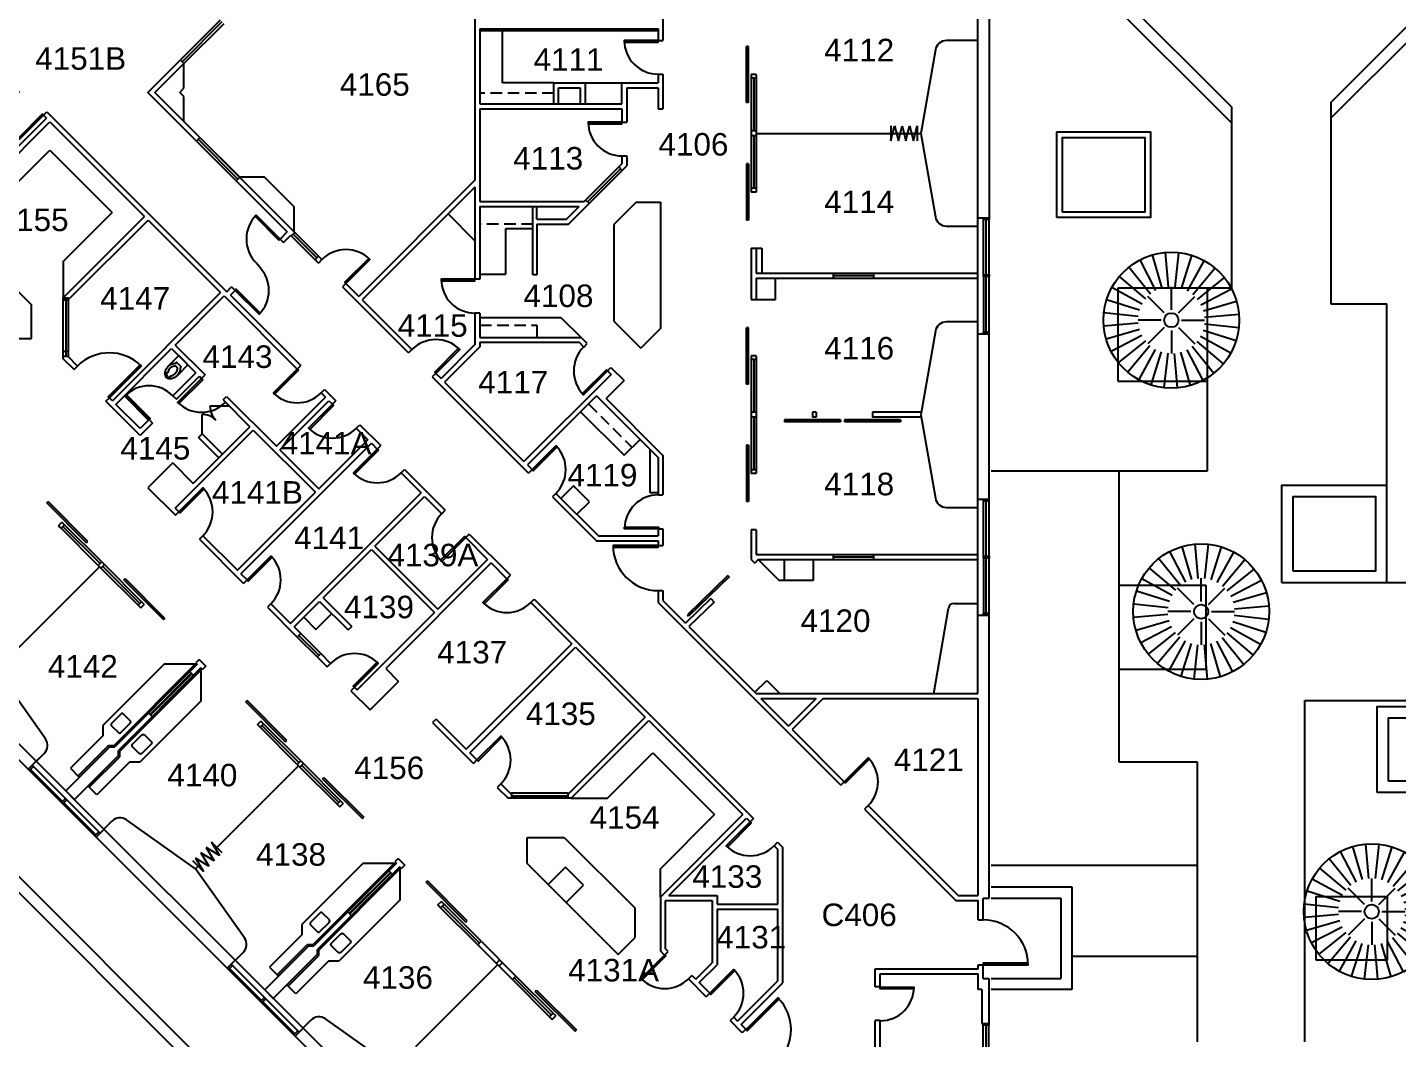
# Model space of a CAD drawing. Header units: inches. Extents: x -1050 to 5570, y -48 to 4302.
# Drawn here: x 896 to 2356, y 663 to 1742 of the extents above; entities that cross this region are included whole.
import ezdxf

# ---------------------------------------------------------------- set-up
doc = ezdxf.new("R2010")
doc.units = ezdxf.units.IN
doc.header["$LTSCALE"] = 98
doc.header["$MEASUREMENT"] = 0
doc.linetypes.add('HIDDEN2', pattern=[0.1875, 0.125, -0.0625])
doc.layers.get('0').update_dxf_attribs({"linetype": 'CONTINUOUS'})
for name, color, linetype in [('A-ANNO-ROOM', 4, 'CONTINUOUS'), ('A-DOOR', 2, 'CONTINUOUS'), ('A-FLOR-CASE', 3, 'CONTINUOUS'), ('A-FLOR-CASE-UPPR', 3, 'HIDDEN2'), ('A-FLOR-PFIX', 2, 'CONTINUOUS'), ('A-GLAZ', 2, 'CONTINUOUS'), ('A-GLAZ-SILL', 1, 'CONTINUOUS'), ('A-WALL-FULL', 6, 'CONTINUOUS'), ('L-PLNT', 8, 'CONTINUOUS'), ('X-CLNG-TRAK', 3, 'CONTINUOUS')]:
    doc.layers.add(name, color=color, linetype=linetype)
doc.styles.add('Arial', font='arial.ttf')

# ---------------------------------------------------------------- blocks, each defined once
blk = doc.blocks.new('WC')
for p, q in [((21.068753, -2.504894), (21.068753, -2.504894)), ((23.831759, -3.603083), (23.831759, -3.603083))]:
    blk.add_line(p, q)
for points in [[(16.399601, -6.93083, -0.022673), (14.875, -7), (0, -7), (0, -3.020761), (0, 0), (0, 3.020761), (0, 7), (14.875, 7)], [(16.211212, -6.937926, -0.074934), (12.562014, -6.387938, -0.085426), (9.670474, -4.920528, -0.066386), (8.264603, -3.550098), (6.711212, -3.550098), (6.711212, 3.449902), (8.264603, 3.449902, -0.066386), (9.670474, 4.820333, -0.085426), (12.562014, 6.287743, -0.111314), (17.991061, 6.709134)], [(23.722377, 3.991504, -0.562484), (23.529526, 3.158962), (21.300368, 2.424162, -0.238976), (20.853364, 2.492058, 0.08035), (18.976205, 3.421006, 0.074934), (16.211212, 3.837731, 0.074934), (13.446218, 3.421006, 0.085426), (11.462194, 2.414145, 0.066386), (10.624271, 1.597345, 0.330534), (10.624271, -1.69754, 0.066386), (11.462194, -2.51434, 0.085426), (13.446218, -3.521201, 0.074934), (16.211212, -3.937926, 0.074934), (18.976205, -3.521201, 0.08035), (20.853364, -2.592253, -0.238976), (21.300368, -2.524357), (23.503493, -3.250575, -0.549653), (23.710095, -4.069149)], [(25.75, 0, 0.143932), (25.015482, 2.498761, 0.107177), (22.564786, 4.949747, 0.077997), (19.212481, 6.431696, 0.065232), (14.875, 7)], [(24.25, 0, 0.143932), (23.754089, 1.687041, 0.059203), (22.750942, 2.902316)], [(22.67201, -2.976493, 0.063273), (23.754089, -1.687041, 0.143932), (24.25, 0)], [(23.748064, -4.023967, 0.06085), (25.015482, -2.498761, 0.143932), (25.75, 0)]]:
    blk.add_lwpolyline(points, format="xyb")
for centre, radius, start, end in [((16.211212, 5.443363), 12.38129, 270, 287.141641), ((17.043143, 2.746106), 9.558648, 287.141641, 306.672481), ((18.316811, 1.035634), 7.426057, 306.672481, 316.574161)]:
    blk.add_arc(centre, radius, start, end)
blk = doc.blocks.new('TREE')
at = {"layer": 'L-PLNT'}
for p, q in [((-16.4, 31.5), (-33.4, 64.2)), ((-9.9, 34.1), (-20.2, 69.5)), ((-3.1, 35.4), (-6.3, 72.1)), ((3.9, 35.3), (7.9, 71.9)), ((10.7, 33.9), (21.8, 69)), ((17.1, 31.1), (34.8, 63.4)), ((-27.2, 22.8), (-55.4, 46.5)), ((-22.2, 27.7), (-45.3, 56.4)), ((22.8, 27.2), (46.5, 55.4)), ((27.7, 22.2), (56.4, 45.3)), ((-31.1, 17.1), (-63.4, 34.8)), ((0, 10.9), (0, 35.5)), ((31.5, 16.4), (64.2, 33.4)), ((-33.9, 10.7), (-69, 21.8)), ((-7.7, 7.7), (-25.1, 25.1)), ((7.7, 7.7), (25.1, 25.1)), ((34.1, 9.9), (69.5, 20.2)), ((-35.3, 3.9), (-71.9, 7.9)), ((-10.9, 0), (-35.5, 0)), ((10.9, 0), (35.5, 0)), ((35.4, 3.1), (72.1, 6.3)), ((-35.4, -3.1), (-72.1, -6.3)), ((-34.1, -9.9), (-69.5, -20.2)), ((-7.7, -7.7), (-25.1, -25.1)), ((0, -10.9), (0, -35.5)), ((7.7, -7.7), (25.1, -25.1)), ((33.9, -10.7), (69, -21.8)), ((35.3, -3.9), (71.9, -7.9)), ((-31.5, -16.4), (-64.2, -33.4)), ((-27.7, -22.2), (-56.4, -45.3)), ((-22.8, -27.2), (-46.5, -55.4)), ((22.2, -27.7), (45.3, -56.4)), ((27.2, -22.8), (55.4, -46.5)), ((31.1, -17.1), (63.4, -34.8)), ((-17.1, -31.1), (-34.8, -63.4)), ((-10.7, -33.9), (-21.8, -69)), ((-3.9, -35.3), (-7.9, -71.9)), ((3.1, -35.4), (6.3, -72.1)), ((9.9, -34.1), (20.2, -69.5)), ((16.4, -31.5), (33.4, -64.2))]:
    blk.add_line(p, q, dxfattribs=at)
for radius in [72.4, 7.6]:
    blk.add_circle((0, 0), radius, dxfattribs=at)
blk = doc.blocks.new('*U88')
for p, q in [((0, 0), (0, 0)), ((36, 0), (36, 0))]:
    blk.add_line(p, q)
blk.add_lwpolyline([(0, 0), (0, -36), (1.75, -36), (1.75, 0)], close=True)
blk.add_arc((0, 0), 36, 270, 0)
blk = doc.blocks.new('*U90')
for p, q in [((0, 0), (0, 0)), ((36, 0), (36, 0))]:
    blk.add_line(p, q)
blk.add_lwpolyline([(0, 0), (0, 36), (1.75, 36), (1.75, 0)], close=True)
blk.add_arc((0, 0), 36, 0, 90)
blk = doc.blocks.new('*U92')
for p, q in [((0, 0), (0, 0)), ((48, 0), (48, 0))]:
    blk.add_line(p, q)
blk.add_lwpolyline([(0, 0), (0, 48), (1.75, 48), (1.75, 0)], close=True)
blk.add_arc((0, 0), 48, 0, 90)
blk = doc.blocks.new('*U93')
for p, q in [((0, 0), (0, 0)), ((36, 0), (36, 0))]:
    blk.add_line(p, q)
blk.add_lwpolyline([(0, 0), (0, 36), (1.75, 36), (1.75, 0)], close=True)
blk.add_arc((0, 0), 36, 0, 90)
blk = doc.blocks.new('*U94')
for p, q in [((0, 0), (0, 0)), ((36, 0), (36, 0))]:
    blk.add_line(p, q)
blk.add_lwpolyline([(0, 0), (0, -36), (1.75, -36), (1.75, 0)], close=True)
blk.add_arc((0, 0), 36, 270, 0)
blk = doc.blocks.new('*U95')
for p, q in [((0, 0), (0, 0)), ((36, 0), (36, 0))]:
    blk.add_line(p, q)
blk.add_lwpolyline([(0, 0), (0, 36), (1.75, 36), (1.75, 0)], close=True)
blk.add_arc((0, 0), 36, 0, 90)
blk = doc.blocks.new('*U96')
for p, q in [((0, 0), (0, 0)), ((-36, 0), (-36, 0))]:
    blk.add_line(p, q)
blk.add_lwpolyline([(0, 0), (0, 36), (-1.75, 36), (-1.75, 0)], close=True)
blk.add_arc((0, 0), 36, 90, 180)
blk = doc.blocks.new('*U97')
for p, q in [((0, 0), (0, 0)), ((36, 0), (36, 0))]:
    blk.add_line(p, q)
blk.add_lwpolyline([(0, 0), (0, -36), (1.75, -36), (1.75, 0)], close=True)
blk.add_arc((0, 0), 36, 270, 0)
blk = doc.blocks.new('*U98')
for p, q in [((0, 0), (0, 0)), ((-36, 0), (-36, 0))]:
    blk.add_line(p, q)
blk.add_lwpolyline([(0, 0), (0, -36), (-1.75, -36), (-1.75, 0)], close=True)
blk.add_arc((0, 0), 36, 180, 270)
blk = doc.blocks.new('*U99')
for p, q in [((0, 0), (0, 0)), ((36, 0), (36, 0))]:
    blk.add_line(p, q)
blk.add_lwpolyline([(0, 0), (0, 36), (1.75, 36), (1.75, 0)], close=True)
blk.add_arc((0, 0), 36, 0, 90)
blk = doc.blocks.new('*U100')
for p, q in [((0, 0), (0, 0)), ((-48, 0), (-48, 0))]:
    blk.add_line(p, q)
blk.add_lwpolyline([(0, 0), (0, 48), (-1.75, 48), (-1.75, 0)], close=True)
blk.add_arc((0, 0), 48, 90, 180)
blk = doc.blocks.new('*U103')
for p, q in [((0, 0), (0, 0)), ((-36, 0), (-36, 0))]:
    blk.add_line(p, q)
blk.add_lwpolyline([(0, 0), (0, 36), (-1.75, 36), (-1.75, 0)], close=True)
blk.add_arc((0, 0), 36, 90, 180)
blk = doc.blocks.new('*U89')
for p, q in [((0, 0), (0, 0)), ((36, 0), (36, 0))]:
    blk.add_line(p, q)
blk.add_lwpolyline([(0, 0), (0, 36), (1.75, 36), (1.75, 0)], close=True)
blk.add_arc((0, 0), 36, 0, 90)
blk = doc.blocks.new('*U104')
for p, q in [((0, 0), (0, 0)), ((-36, 0), (-36, 0))]:
    blk.add_line(p, q)
blk.add_lwpolyline([(0, 0), (0, -36), (-1.75, -36), (-1.75, 0)], close=True)
blk.add_arc((0, 0), 36, 180, 270)
blk = doc.blocks.new('*U105')
for p, q in [((0, 0), (0, 0)), ((36, 0), (36, 0))]:
    blk.add_line(p, q)
blk.add_lwpolyline([(0, 0), (0, 36), (1.75, 36), (1.75, 0)], close=True)
blk.add_arc((0, 0), 36, 0, 90)
blk = doc.blocks.new('*U111')
for p, q in [((0, 0), (0, 0)), ((-36, 0), (-36, 0))]:
    blk.add_line(p, q)
blk.add_lwpolyline([(0, 0), (0, -36), (-1.75, -36), (-1.75, 0)], close=True)
blk.add_arc((0, 0), 36, 180, 270)
blk = doc.blocks.new('*U118')
for p, q in [((0, 0), (0, 0)), ((-48, 0), (-48, 0))]:
    blk.add_line(p, q)
blk.add_lwpolyline([(0, 0), (0, 48), (-1.75, 48), (-1.75, 0)], close=True)
blk.add_arc((0, 0), 48, 90, 180)

msp = doc.modelspace()

# ---------------------------------------------------------------- linework, layer by layer
at = {"layer": 'A-DOOR'}
for p, q in [((1662.5, 1661.3), (1662.5, 1721.3)), ((1664.5, 1721.3), (1662.5, 1721.3)), ((1664.5, 1661.3), (1664.5, 1721.3)), ((1664.5, 1661.3), (1662.5, 1661.3)), ((1664.5, 1596), (1662.5, 1596)), ((1662.5, 1596), (1662.5, 1536)), ((1664.5, 1596), (1664.5, 1536)), ((1664.5, 1536), (1662.5, 1536)), ((1142.7, 1486.6), (1139.7, 1490.5)), ((1664.5, 1421.3), (1662.5, 1421.3)), ((1662.5, 1361.3), (1662.5, 1421.3)), ((1664.5, 1361.3), (1664.5, 1421.3)), ((1664.5, 1361.3), (1662.5, 1361.3)), ((1111.1, 1337.6), (1090.4, 1337.6)), ((1081.9, 1308.3), (1081.9, 1329)), ((1702.7, 1323), (1702.7, 1321)), ((1762.7, 1323), (1702.7, 1323)), ((1762.7, 1321), (1702.7, 1321)), ((1762.7, 1323), (1762.7, 1321)), ((1826.7, 1323), (1766.7, 1323)), ((1766.7, 1323), (1766.7, 1321)), ((1826.7, 1321), (1766.7, 1321)), ((1826.7, 1323), (1826.7, 1321)), ((1662.5, 1296), (1662.5, 1236)), ((1664.5, 1296), (1662.5, 1296)), ((1664.5, 1296), (1664.5, 1236)), ((916.3, 1234.6), (917.8, 1236)), ((958.8, 1192.1), (916.3, 1234.6)), ((960.2, 1193.5), (917.8, 1236)), ((1664.5, 1236), (1662.5, 1236)), ((958.8, 1192.1), (960.2, 1193.5)), ((1642.4, 1157.1), (1599.3, 1115.4)), ((1643.8, 1155.6), (1600.7, 1113.9)), ((1642.4, 1157.1), (1643.8, 1155.6)), ((998.4, 1152.5), (999.8, 1153.9)), ((998.4, 1152.5), (1040.8, 1110.1)), ((999.8, 1153.9), (1042.2, 1111.5)), ((1040.8, 1110.1), (1042.2, 1111.5)), ((1599.3, 1115.4), (1600.7, 1113.9)), ((1128.5, 1022.4), (1129.9, 1023.8)), ((1172.3, 981.4), (1129.9, 1023.8)), ((1170.9, 980), (1128.5, 1022.4)), ((1170.9, 980), (1172.3, 981.4)), ((1210.5, 940.4), (1211.9, 941.8)), ((1210.5, 940.4), (1252.9, 898)), ((1211.9, 941.8), (1254.3, 899.4)), ((1252.9, 898), (1254.3, 899.4)), ((1320.8, 830.1), (1322.2, 831.5)), ((1363.2, 787.7), (1320.8, 830.1)), ((1364.7, 789.1), (1322.2, 831.5)), ((1363.2, 787.7), (1364.7, 789.1)), ((1437.1, 713.8), (1438.5, 715.2)), ((1437.1, 713.8), (1479.6, 671.3)), ((1438.5, 715.2), (1481, 672.8)), ((1479.6, 671.3), (1481, 672.8))]:
    msp.add_line(p, q, dxfattribs=at)
for centre, start, end in [((1111.1, 1337.6), 180, 225), ((1081.9, 1308.3), 45, 90)]:
    msp.add_arc(centre, 20.7, start, end, dxfattribs=at)
at = {"layer": 'A-FLOR-CASE'}
for p, q in [((1402.2, 1682.6), (1402.2, 1738.1)), ((1456.9, 1682.6), (1402.2, 1682.6)), ((871.6, 1562.7), (919.7, 1610.7)), ((919.7, 1610.7), (986.2, 1544.2)), ((1544.7, 1555.3), (1520.9, 1531.5)), ((1544.7, 1555.3), (1570.7, 1555.3)), ((1570.7, 1555.3), (1570.7, 1420.5)), ((934, 1491.9), (986.2, 1544.2)), ((824.7, 1521.3), (900.2, 1445.9)), ((1405.8, 1478.3), (1405.8, 1527.2)), ((1405.8, 1527.2), (1434.7, 1527.2)), ((1520.9, 1531.5), (1520.9, 1428.2)), ((934, 1491.9), (934, 1453.2)), ((1378.2, 1478.3), (1405.8, 1478.3)), ((900.2, 1409.8), (900.2, 1445.9)), ((1378.2, 1432.4), (1464.6, 1432.4)), ((1464.6, 1432.4), (1486, 1411)), ((1520.9, 1428.2), (1549.6, 1399.4)), ((1570.7, 1420.5), (1549.6, 1399.4)), ((868.9, 1409.8), (900.2, 1409.8)), ((999.2, 1348.7), (1025, 1322.9)), ((1485.5, 1331.7), (1531.9, 1285.3)), ((1531.9, 1285.3), (1548.9, 1302.3)), ((1190.3, 1112.6), (1203.4, 1099.5)), ((1203.4, 1099.5), (1220.4, 1116.5)), ((1041.4, 1062.5), (976.2, 997.3)), ((1074.6, 1062.5), (988.2, 976)), ((1080.7, 1056.4), (994.2, 970)), ((1076.8, 1062.5), (1041.4, 1062.5)), ((1080.7, 1058.6), (1080.7, 1023.2)), ((1080.7, 1023.2), (1015.5, 958)), ((976.2, 997.3), (976.2, 986.3)), ((976.2, 986.3), (941.6, 951.6)), ((949.7, 943.5), (982.2, 976)), ((982.2, 976), (988.2, 976)), ((994.2, 964), (994.2, 970)), ((1514.1, 919.7), (1562.4, 968)), ((1562.4, 968), (1628.2, 902.2)), ((941.6, 951.6), (951.1, 942.1)), ((961.7, 931.5), (994.2, 964)), ((1004.5, 958), (969.8, 923.4)), ((1015.5, 958), (1004.5, 958)), ((969.8, 923.4), (960.3, 932.9)), ((1475.4, 919.7), (1514.1, 919.7)), ((1570.6, 844.6), (1628.2, 902.2)), ((1428.6, 850.1), (1428.6, 877.9)), ((1428.6, 877.9), (1468.1, 877.9)), ((1468.1, 877.9), (1543.6, 802.4)), ((1253.5, 850.3), (1188.4, 785.1)), ((1286.8, 850.3), (1200.3, 763.9)), ((1288.9, 850.3), (1253.5, 850.3)), ((1428.6, 850.1), (1525.5, 753.2)), ((1292.8, 844.3), (1206.3, 757.9)), ((1292.8, 846.4), (1292.8, 811.1)), ((1570.6, 814.4), (1570.6, 844.6)), ((1292.8, 811.1), (1227.6, 745.9)), ((1543.6, 771.2), (1543.6, 802.4)), ((1188.4, 785.1), (1188.4, 774.1)), ((1188.4, 774.1), (1153.7, 739.5)), ((1161.9, 731.4), (1194.4, 763.9)), ((1194.4, 763.9), (1200.3, 763.9)), ((1525.5, 753.2), (1543.6, 771.2)), ((1173.8, 719.4), (1206.3, 751.9)), ((1216.6, 745.9), (1182, 711.3)), ((1206.3, 751.9), (1206.3, 757.9)), ((1227.6, 745.9), (1216.6, 745.9)), ((1153.7, 739.5), (1163.3, 730)), ((1182, 711.3), (1172.4, 720.8))]:
    msp.add_line(p, q, dxfattribs=at)
at = {"layer": 'A-FLOR-CASE-UPPR'}
for p, q in [((1456.9, 1671.4), (1378.2, 1671.4)), ((1434.7, 1531.8), (1378.2, 1531.8)), ((1378.2, 1424), (1438.7, 1424)), ((1438.7, 1424), (1438.7, 1411)), ((1494, 1340.1), (1540.4, 1293.8))]:
    msp.add_line(p, q, dxfattribs=at)
at = {"layer": 'A-FLOR-PFIX'}
for points in [[(995.5, 989.7), (1005.4, 999.6, 0.414214), (1005.4, 1002.4), (998.3, 1009.5, 0.414214), (995.5, 1009.5), (985.6, 999.6, 0.414214), (985.6, 996.7), (992.7, 989.7, 0.414214)], [(1007.9, 977.3), (1017.8, 987.2, -0.414214), (1020.6, 987.2), (1027.7, 980.1, -0.414214), (1027.7, 977.3), (1017.8, 967.4, -0.414214), (1014.9, 967.4), (1007.9, 974.5, -0.414214)], [(1207.6, 777.5), (1217.5, 787.4, 0.414214), (1217.5, 790.3), (1210.4, 797.3, 0.414214), (1207.6, 797.3), (1197.7, 787.4, 0.414214), (1197.7, 784.6), (1204.8, 777.5, 0.414214)], [(1220, 765.2), (1229.9, 775.1, -0.414214), (1232.7, 775.1), (1239.8, 768, -0.414214), (1239.8, 765.2), (1229.9, 755.3, -0.414214), (1227.1, 755.3), (1220, 762.3, -0.414214)]]:
    msp.add_lwpolyline(points, format="xyb", close=True, dxfattribs=at)
at = {"layer": 'A-GLAZ'}
for p, q in [((1101.3, 1749.2), (1058.9, 1706.8)), ((1103.2, 1747.4), (1060.8, 1704.9)), ((1105, 1745.5), (1062.6, 1703.1)), ((1667.5, 1687.3), (1667.5, 1631.3)), ((1670.1, 1687.3), (1670.1, 1631.3)), ((1672.7, 1687.3), (1672.7, 1631.3)), ((1077.8, 1622.3), (1120.2, 1579.9)), ((1079.7, 1624.1), (1122.1, 1581.7)), ((1667.5, 1626), (1667.5, 1570)), ((1670.1, 1626), (1670.1, 1570)), ((1672.7, 1626), (1672.7, 1570)), ((1076, 1620.4), (1118.4, 1578)), ((1526.2, 1592.8), (1490.9, 1557.4)), ((1528.1, 1590.9), (1492.7, 1555.6)), ((1494.6, 1553.7), (1529.9, 1589.1)), ((1915, 1477.8), (1915, 1536.6)), ((1918, 1477.8), (1918, 1536.6)), ((1921, 1477.8), (1921, 1536.6)), ((1177.1, 1519.3), (1202.5, 1493.9)), ((1178.9, 1521.2), (1204.4, 1495.7)), ((1180.8, 1523), (1206.2, 1497.6)), ((1754.9, 1479.4), (1754.9, 1474.1)), ((1797.9, 1476.8), (1754.9, 1476.8)), ((1797.9, 1479.4), (1797.9, 1474.1)), ((1915, 1475.8), (1915, 1416.9)), ((1918, 1416.9), (1918, 1475.8)), ((1921, 1416.9), (1921, 1475.8)), ((934, 1390.8), (934, 1453.3)), ((934, 1453.3), (939.5, 1453.3)), ((939.2, 1450.8), (934, 1450.8)), ((936.6, 1450.8), (936.6, 1390.8)), ((939.2, 1453.3), (939.2, 1390.8)), ((934, 1396.3), (939.2, 1396.3)), ((939.2, 1390.8), (934, 1390.8)), ((1667.5, 1387.3), (1667.5, 1331.3)), ((1670.1, 1387.3), (1670.1, 1331.3)), ((1672.7, 1387.3), (1672.7, 1331.3)), ((1667.5, 1326), (1667.5, 1270)), ((1670.1, 1326), (1670.1, 1270)), ((1672.7, 1326), (1672.7, 1270)), ((1915, 1177.8), (1915, 1236.6)), ((1918, 1177.8), (1918, 1236.6)), ((1921, 1177.8), (1921, 1236.6)), ((971.3, 1167.9), (931.7, 1207.5)), ((973.2, 1169.8), (933.6, 1209.4)), ((975, 1171.6), (935.4, 1211.2)), ((977.9, 1168.8), (1017.5, 1129.2)), ((1754.9, 1179.4), (1754.9, 1174.1)), ((1797.9, 1176.8), (1754.9, 1176.8)), ((1797.9, 1179.4), (1797.9, 1174.1)), ((1915, 1175.8), (1915, 1116.9)), ((1918, 1116.9), (1918, 1175.8)), ((1921, 1116.9), (1921, 1175.8)), ((974.2, 1165.1), (1013.7, 1125.5)), ((976, 1166.9), (1015.6, 1127.3)), ((1187.1, 1095.3), (1183.2, 1091.4)), ((1183.4, 1091.6), (1204.6, 1070.4)), ((1185.2, 1093.3), (1206.4, 1072.1)), ((1187.1, 1095.3), (1208.4, 1074.1)), ((1208.4, 1074.1), (1204.5, 1070.2)), ((1070.5, 1052.9), (1026.7, 1009)), ((1071.1, 1052.3), (1027.2, 1008.5)), ((1072.8, 1050.7), (1068.9, 1054.6)), ((1025, 1010.7), (1028.9, 1006.8)), ((1183.5, 955.8), (1143.9, 995.4)), ((1185.3, 957.6), (1145.7, 997.2)), ((1187.2, 959.5), (1147.6, 999.1)), ((933.1, 916.3), (899.2, 950.2)), ((936.3, 919.5), (902.3, 953.4)), ((1186.3, 952.9), (1225.9, 913.3)), ((1188.1, 954.8), (1227.7, 915.2)), ((1190, 956.7), (1229.6, 917.1)), ((932.1, 915.2), (898.1, 949.2)), ((967.6, 879.7), (898.1, 949.2)), ((1411.9, 925), (1411.9, 919.7)), ((1471.9, 925), (1411.9, 925)), ((1411.9, 922.3), (1471.9, 922.3)), ((1471.9, 925), (1471.9, 919.7)), ((934.5, 914.9), (968.6, 880.8)), ((937.7, 918.1), (971.8, 884)), ((1471.9, 919.7), (1411.9, 919.7)), ((1282.7, 840.7), (1238.8, 796.9)), ((1283.2, 840.2), (1239.4, 796.4)), ((1284.9, 838.5), (1281, 842.4)), ((1377.6, 765.3), (1338, 804.9)), ((1379.5, 767.2), (1339.9, 806.8)), ((1237.2, 798.6), (1241, 794.7)), ((1375.8, 763.4), (1336.2, 803)), ((1144.3, 703), (1110.2, 737)), ((1179.7, 667.6), (1110.2, 737)), ((1145.2, 704.2), (1111.3, 738.1)), ((1148.4, 707.3), (1114.5, 741.3)), ((1412.9, 726.3), (1452.5, 686.7)), ((1414.8, 728.2), (1454.4, 688.6)), ((1416.6, 730), (1456.2, 690.4)), ((1146.6, 702.8), (1180.7, 668.7)), ((1149.8, 705.9), (1183.9, 671.8)), ((1914.7, 631.7), (1914.7, 677.7)), ((1917.7, 631.7), (1917.7, 677.7)), ((1920.7, 631.7), (1920.7, 677.7))]:
    msp.add_line(p, q, dxfattribs=at)
at = {"layer": 'A-GLAZ-SILL'}
for p, q in [((977.4, 886.8), (905.2, 959.1)), ((1189.6, 674.7), (1117.3, 746.9))]:
    msp.add_line(p, q, dxfattribs=at)
at = {"layer": 'A-WALL-FULL'}
for p, q in [((1573.3, 1784.6), (1573.3, 1727.7)), ((1909, 1031.3), (1909, 1780.9)), ((1372.9, 1757.8), (1372.9, 1578.6)), ((1378.2, 1740.1), (1568.1, 1740.1)), ((1378.2, 1740.1), (1378.2, 1660.2)), ((1568.1, 1740.1), (1568.1, 1727.7)), ((1378.2, 1738.1), (1568.1, 1738.1)), ((1568.1, 1727.7), (1573.3, 1727.7)), ((1024.3, 1672.1), (1058.9, 1706.8)), ((1031.7, 1672.1), (1062.6, 1703.1)), ((1058.9, 1706.8), (1062.6, 1703.1)), ((1062.6, 1676.6), (1062.6, 1703.1)), ((1456.9, 1660.2), (1456.9, 1682.6)), ((1456.9, 1682.6), (1568.1, 1682.6)), ((1490.4, 1682.6), (1490.4, 1660.2)), ((1529.6, 1660.2), (1529.6, 1682.6)), ((1568.1, 1691.7), (1568.1, 1682.6)), ((1568.1, 1691.7), (1573.3, 1691.7)), ((1573.3, 1691.7), (1573.3, 1654.9)), ((1667.5, 1691.3), (1667.5, 1687.3)), ((1672.7, 1691.3), (1667.5, 1691.3)), ((1672.7, 1687.3), (1667.5, 1687.3)), ((1672.7, 1691.3), (1672.7, 1687.3)), ((1076, 1620.4), (1024.3, 1672.1)), ((1079.7, 1624.1), (1031.7, 1672.1)), ((1058.2, 1672.1), (1062.6, 1676.6)), ((1062.6, 1667.7), (1058.2, 1672.1)), ((1062.6, 1641.2), (1062.6, 1667.7)), ((1462.1, 1660.2), (1462.1, 1677.1)), ((1462.1, 1677.1), (1485.2, 1677.1)), ((1485.2, 1677.1), (1485.2, 1660.2)), ((1534.9, 1677.1), (1534.9, 1640.5)), ((1534.9, 1677.1), (1568.1, 1677.1)), ((1568.1, 1677.1), (1568.1, 1654.9)), ((912.8, 1647.8), (916.6, 1651.5)), ((916.6, 1651.5), (1108.4, 1459.7)), ((1378.2, 1660.2), (1529.6, 1660.2)), ((1378.2, 1654.9), (1529.6, 1654.9)), ((1378.2, 1654.9), (1378.2, 1555.9)), ((1529.6, 1654.9), (1529.6, 1640.5)), ((1568.1, 1654.9), (1573.3, 1654.9)), ((841.4, 1562.7), (919.7, 1641)), ((861.5, 1590.2), (916, 1644.7)), ((912.8, 1647.8), (916, 1644.7)), ((919.7, 1641), (1020.7, 1539.9)), ((1529.6, 1640.5), (1534.9, 1640.5)), ((1076, 1620.4), (1079.7, 1624.1)), ((1667.5, 1631.3), (1667.5, 1626)), ((1672.7, 1631.3), (1667.5, 1631.3)), ((1672.7, 1626), (1667.5, 1626)), ((1672.7, 1631.3), (1672.7, 1626)), ((1087.2, 1609.2), (1172.8, 1523.6)), ((1090.9, 1612.9), (1180.8, 1523)), ((1526.2, 1592.8), (1529.6, 1596.2)), ((1529.9, 1589.1), (1526.2, 1592.8)), ((1529.6, 1604.5), (1529.6, 1596.2)), ((1529.6, 1604.5), (1534.9, 1604.5)), ((1529.9, 1589.1), (1534.9, 1594)), ((1534.9, 1604.5), (1534.9, 1594)), ((1118.4, 1578), (1122.1, 1581.7)), ((1148.6, 1581.7), (1122.1, 1581.7)), ((1180.1, 1550.3), (1148.6, 1581.7)), ((1372.9, 1578.6), (1249.1, 1454.7)), ((1372.9, 1571.1), (1252.8, 1451)), ((1372.9, 1571.1), (1372.9, 1473)), ((1667.5, 1570), (1667.5, 1566)), ((1672.7, 1570), (1667.5, 1570)), ((1672.7, 1566), (1667.5, 1566)), ((1672.7, 1570), (1672.7, 1566)), ((1180.1, 1523.8), (1180.1, 1550.3)), ((1378.2, 1555.9), (1489.4, 1555.9)), ((1378.2, 1550.7), (1484.1, 1550.7)), ((1378.2, 1550.7), (1378.2, 1473)), ((1434.7, 1477.8), (1434.7, 1550.7)), ((1438.7, 1537.1), (1438.7, 1550.7)), ((1470.5, 1537.1), (1484.1, 1550.7)), ((1472.7, 1531.8), (1494.6, 1553.7)), ((1489.4, 1555.9), (1490.9, 1557.4)), ((1494.6, 1553.7), (1490.9, 1557.4)), ((934, 1453.2), (1020.7, 1539.9)), ((939.2, 1451), (1024.4, 1536.2)), ((1024.4, 1536.2), (1101.6, 1459)), ((1372.9, 1514.1), (1344.4, 1542.6)), ((1438.7, 1537.1), (1470.5, 1537.1)), ((1909, 1538.6), (1921, 1538.6)), ((174.4, 1531.4), (1554.5, 151.2)), ((191.3, 1531.4), (1554.5, 168.2)), ((1165.2, 1515.9), (1172.8, 1523.6)), ((1168.9, 1512.2), (1176.5, 1519.9)), ((1177.1, 1519.3), (1180.8, 1523)), ((1438.7, 1531.8), (1472.7, 1531.8)), ((1438.7, 1531.8), (1438.7, 1477.8)), ((1165.2, 1515.9), (1168.9, 1512.2)), ((1667.5, 1506), (1667.5, 1451.3)), ((1667.5, 1506), (1678.7, 1506)), ((1672.7, 1506), (1672.7, 1479.4)), ((1678.7, 1506), (1678.7, 1479.4)), ((1202.5, 1493.9), (1206.2, 1497.6)), ((1202.5, 1493.9), (1206.1, 1490.3)), ((1209.8, 1494), (1206.1, 1490.3)), ((1206.2, 1497.6), (1209.8, 1494)), ((1438.7, 1477.8), (1434.7, 1477.8)), ((1672.7, 1479.4), (1909, 1479.4)), ((1108.4, 1459.7), (1113.5, 1464.8)), ((1112.1, 1456), (1117.2, 1461.1)), ((1117.2, 1461.1), (1113.5, 1464.8)), ((1235.2, 1468.6), (1231.5, 1464.9)), ((1231.5, 1464.9), (1301.9, 1394.5)), ((1235.2, 1468.6), (1249.1, 1454.7)), ((1378.2, 1473), (1372.9, 1473)), ((1672.7, 1474.1), (1909, 1474.1)), ((1672.7, 1474.1), (1672.7, 1451.3)), ((1693.2, 1451.3), (1693.2, 1474.1)), ((986.4, 1343.3), (1101.6, 1459)), ((1053.2, 1402.9), (1105.5, 1455.2)), ((1105.4, 1455.3), (1183.4, 1377.3)), ((1112.1, 1456), (1187.1, 1381)), ((1252.8, 1451), (1305.7, 1398.2)), ((1667.5, 1451.3), (1693.2, 1451.3)), ((1378.2, 1437), (1372.9, 1437)), ((1372.9, 1437), (1372.9, 1403.3)), ((1378.2, 1437), (1378.2, 1411)), ((1921, 1229.7), (1921, 1416.9)), ((1053.2, 1402.9), (1085.1, 1371)), ((1372.9, 1403.3), (1336.7, 1367.1)), ((1378.2, 1411), (1486, 1411)), ((1378.2, 1405.8), (1483.8, 1405.8)), ((1378.2, 1405.8), (1378.2, 1401.1)), ((1483.8, 1405.8), (1488.8, 1400.8)), ((1492.5, 1404.5), (1486, 1411)), ((1488.8, 1400.8), (1492.5, 1404.5)), ((1909, 1414.9), (1921, 1414.9)), ((934, 1388.3), (934, 1390.8)), ((945.5, 1376.8), (934, 1388.3)), ((949.2, 1380.5), (939.2, 1390.5)), ((990.1, 1339.6), (1049.5, 1399.2)), ((1049.5, 1399.2), (1075.4, 1373.3)), ((1305.7, 1398.2), (1301.9, 1394.5)), ((1378.2, 1401.1), (1340.4, 1363.4)), ((1672.7, 1391.3), (1667.5, 1391.3)), ((1667.5, 1391.3), (1667.5, 1387.3)), ((1672.7, 1391.3), (1672.7, 1387.3)), ((945.5, 1376.8), (949.2, 1380.5)), ((1050.9, 1348.8), (1075.4, 1373.3)), ((1183.4, 1377.3), (1187.1, 1381)), ((1514.2, 1375.3), (1517.9, 1379)), ((1514.2, 1375.3), (1518, 1371.5)), ((1517.9, 1379), (1531.9, 1365.1)), ((1672.7, 1387.3), (1667.5, 1387.3)), ((1054.6, 1345.1), (1079.1, 1369.6)), ((1079.1, 1369.6), (1081.4, 1367.2)), ((1081.4, 1367.2), (1085.1, 1371)), ((1331.1, 1372.7), (1327.4, 1369)), ((1327.4, 1369), (1430, 1266.4)), ((1331.1, 1372.7), (1336.7, 1367.1)), ((1340.4, 1363.4), (1425.1, 1278.7)), ((1518, 1371.5), (1425.1, 1278.7)), ((1512.7, 1345.9), (1531.9, 1365.1)), ((979.4, 1342.9), (983.1, 1346.6)), ((986.4, 1343.3), (983.1, 1346.6)), ((1050.9, 1348.8), (1054.6, 1345.1)), ((1104.3, 1344.3), (1108, 1348)), ((1104.3, 1344.3), (1132.8, 1315.8)), ((1108, 1348), (1161.2, 1294.9)), ((1161.2, 1294.9), (1213.5, 1347.2)), ((1208.8, 1351.8), (1212.5, 1355.5)), ((1208.8, 1351.8), (1213.5, 1347.2)), ((1212.5, 1355.5), (1224.7, 1343.4)), ((1502.5, 1348.6), (1428.9, 1275)), ((1502.5, 1348.6), (1568.1, 1283.1)), ((1512.7, 1345.9), (1573.3, 1285.2)), ((984.6, 1337.7), (979.4, 1342.9)), ((1015.9, 1306.4), (984.6, 1337.7)), ((1015.9, 1313.8), (990.1, 1339.6)), ((1164.9, 1291.2), (1217.2, 1343.5)), ((1217.2, 1343.5), (1221, 1339.7)), ((1221, 1339.7), (1224.7, 1343.4)), ((1672.7, 1331.3), (1667.5, 1331.3)), ((1667.5, 1331.3), (1667.5, 1326)), ((1672.7, 1331.3), (1672.7, 1326)), ((1732.7, 1331.3), (1732.7, 1326)), ((1736.7, 1331.3), (1732.7, 1331.3)), ((1736.7, 1331.3), (1736.7, 1326)), ((1848.8, 1331.3), (1796.7, 1331.3)), ((1796.7, 1331.3), (1796.7, 1326)), ((1025, 1322.9), (1015.9, 1313.8)), ((1029.2, 1319.7), (1015.9, 1306.4)), ((1025, 1322.9), (1025.4, 1323.4)), ((1025.4, 1323.4), (1029.2, 1319.7)), ((1072.5, 1255.4), (1132.8, 1315.8)), ((1246.4, 1314.2), (1250.1, 1317.9)), ((1250.1, 1317.9), (1272.4, 1295.7)), ((1672.7, 1326), (1667.5, 1326)), ((1736.7, 1326), (1732.7, 1326)), ((1848.8, 1326), (1796.7, 1326)), ((1053.4, 1229), (1136.5, 1312.1)), ((1078, 1304.4), (1081.9, 1308.3)), ((1078, 1304.4), (1099.7, 1282.7)), ((1081.9, 1308.3), (1103.6, 1286.6)), ((1136.5, 1312.1), (1202.8, 1245.9)), ((1206.5, 1249.6), (1258.8, 1301.9)), ((1246.4, 1314.2), (1258.8, 1301.9)), ((1123.4, 1159.1), (1262.5, 1298.2)), ((1164.9, 1291.2), (1206.5, 1249.6)), ((1262.5, 1298.2), (1268.7, 1292)), ((1268.7, 1292), (1272.4, 1295.7)), ((1559.8, 1245.3), (1559.8, 1291.3)), ((1050.7, 1277.2), (1024.3, 1250.7)), ((1050.7, 1277.2), (1072.5, 1255.4)), ((1428.9, 1275), (1433.7, 1270.1)), ((1568.1, 1283.1), (1568.1, 1243.3)), ((1573.3, 1285.2), (1573.3, 1243.3)), ((1294.1, 1266.5), (1297.8, 1270.2)), ((1294.1, 1266.5), (1315.5, 1245.2)), ((1297.8, 1270.2), (1341.2, 1226.8)), ((1433.7, 1270.1), (1430, 1266.4)), ((1672.7, 1270), (1667.5, 1270)), ((1667.5, 1270), (1667.5, 1266)), ((1672.7, 1266), (1667.5, 1266)), ((1672.7, 1270), (1672.7, 1266)), ((1024.3, 1250.7), (1053.6, 1221.4)), ((1119.7, 1162.8), (1202.8, 1245.9)), ((1176.4, 1106.1), (1315.5, 1245.2)), ((1459.2, 1244.6), (1455.5, 1240.9)), ((1459.2, 1244.6), (1504.5, 1199.4)), ((1477.9, 1252.8), (1464.5, 1239.3)), ((1494.9, 1235.8), (1477.9, 1252.8)), ((1568.1, 1245.3), (1559.8, 1245.3)), ((1568.1, 1243.3), (1573.3, 1243.3)), ((1053.4, 1229), (1057.3, 1225.1)), ((1266.2, 1188.5), (1319.2, 1241.5)), ((1319.2, 1241.5), (1337.5, 1223.1)), ((1455.5, 1240.9), (1502.3, 1194.1)), ((1481.5, 1222.4), (1494.9, 1235.8)), ((1909, 1238.6), (1921, 1238.6)), ((928.9, 1210.3), (932.6, 1214)), ((935.4, 1211.2), (932.6, 1214)), ((1053.6, 1221.4), (1057.3, 1225.1)), ((1337.5, 1223.1), (1341.2, 1226.8)), ((931.7, 1207.5), (928.9, 1210.3)), ((931.7, 1207.5), (935.4, 1211.2)), ((1079.1, 1195.9), (1082.8, 1199.6)), ((1082.8, 1199.6), (1119.7, 1162.8)), ((1366.7, 1201.4), (1363, 1197.7)), ((1366.7, 1201.4), (1410.6, 1157.5)), ((1504.5, 1199.4), (1568.1, 1199.4)), ((1568.1, 1206.8), (1568.1, 1199.4)), ((1568.1, 1206.8), (1573.3, 1206.8)), ((1573.3, 1206.8), (1573.3, 1189.1)), ((1672.7, 1206), (1667.5, 1206)), ((1667.5, 1206), (1667.5, 1174.3)), ((1672.7, 1206), (1672.7, 1179.4)), ((1079.1, 1195.9), (1126.2, 1148.8)), ((1211, 1133.3), (1262.5, 1184.8)), ((1262.5, 1184.8), (1329.6, 1117.6)), ((1266.2, 1188.5), (1333.4, 1121.3)), ((1363, 1197.7), (1386.4, 1174.3)), ((1502.3, 1194.1), (1568.1, 1194.1)), ((1568.1, 1194.1), (1568.1, 1189.1)), ((1568.1, 1189.1), (1573.3, 1189.1)), ((971.3, 1167.9), (975, 1171.6)), ((974.2, 1165.1), (977.9, 1168.8)), ((975, 1171.6), (977.9, 1168.8)), ((1390.1, 1170.6), (1277.7, 1058.2)), ((1333.4, 1121.3), (1386.4, 1174.3)), ((1390.1, 1170.6), (1406.9, 1153.7)), ((1667.5, 1174.3), (1671.1, 1170.5)), ((1674.8, 1174.1), (1671.1, 1170.5)), ((1672.7, 1179.4), (1909, 1179.4)), ((1674.8, 1174.1), (1909, 1174.1)), ((1674.8, 1174.1), (1696.8, 1152.2)), ((1702.8, 1152.2), (1702.8, 1174.1)), ((1733.8, 1152.2), (1733.8, 1174.1)), ((971.3, 1167.9), (974.2, 1165.1)), ((1123.4, 1159.1), (1129.9, 1152.5)), ((1406.9, 1153.7), (1410.6, 1157.5)), ((1129.9, 1152.5), (1126.2, 1148.8)), ((1568.1, 1141.1), (1573.3, 1141.1)), ((1568.1, 1141.1), (1568.1, 1128.3)), ((1573.3, 1141.1), (1573.3, 1130.5)), ((1696.8, 1152.2), (1733.8, 1152.2)), ((1013.7, 1125.5), (1017.5, 1129.2)), ((1013.7, 1125.5), (1016.6, 1122.7)), ((1016.6, 1122.7), (1020.3, 1126.4)), ((1017.5, 1129.2), (1020.3, 1126.4)), ((1155.4, 1127.1), (1151.6, 1123.4)), ((1155.4, 1127.1), (1176.4, 1106.1)), ((1180.1, 1102.4), (1207.3, 1129.6)), ((1207.3, 1129.6), (1237.8, 1099.1)), ((1211, 1133.3), (1241.5, 1102.8)), ((1432.4, 1128.3), (1436.1, 1132)), ((1432.4, 1128.3), (1476.2, 1084.5)), ((1436.1, 1132), (1669.9, 898.1)), ((1568.1, 1128.3), (1762.8, 933.6)), ((1573.3, 1130.5), (1597.3, 1106.5)), ((1624.3, 1132.6), (1597.3, 1106.5)), ((1628, 1128.8), (1601, 1102.8)), ((1624.3, 1132.6), (1628, 1128.8)), ((1883.7, 1127.5), (1909, 1127.5)), ((1921, 813.3), (1921, 1127.5)), ((1151.6, 1123.4), (1183.4, 1091.6)), ((1247.2, 1035.2), (1329.6, 1117.6)), ((1862, 1031.3), (1877.8, 1122.5)), ((1909, 1114.9), (1921, 1114.9)), ((905.2, 959.1), (765.3, 1098.9)), ((1180.1, 1102.4), (1187.1, 1095.3)), ((1237.8, 1099.1), (1241.5, 1102.8)), ((1597.3, 1099.1), (1597.2, 1099.1)), ((1601, 1102.8), (1672.6, 1031.3)), ((1363.6, 971.9), (1476.2, 1084.5)), ((1079, 1067.7), (1075.3, 1064)), ((1079, 1067.7), (1086.1, 1060.6)), ((1204.6, 1070.4), (1215.2, 1059.7)), ((1208.4, 1074.1), (1219, 1063.5)), ((1367.3, 968.2), (1479.9, 1080.8)), ((1479.9, 1080.8), (1554.5, 1006.2)), ((1076.8, 1062.5), (988.9, 974.6)), ((1080.7, 1058.6), (992.8, 970.7)), ((1075.3, 1064), (1076.9, 1062.3)), ((1080.7, 1058.6), (1082.3, 1056.9)), ((1086.1, 1060.6), (1082.3, 1056.9)), ((1219, 1063.5), (1215.1, 1059.6)), ((1277.7, 1058.2), (1291.5, 1044)), ((1244.4, 1038), (1240.7, 1034.3)), ((1244.4, 1038), (1247.2, 1035.2)), ((1244.4, 1038), (1247.2, 1035.2)), ((1261.2, 1013.8), (1291.5, 1044)), ((1671.2, 1032.7), (1683.9, 1045.4)), ((1683.9, 1045.4), (1698, 1031.3)), ((1240.7, 1034.3), (1261.2, 1013.8)), ((1672.6, 1031.3), (1909, 1031.3)), ((1677.8, 1026), (1707.2, 996.6)), ((1677.8, 1026), (1736.7, 1026)), ((1736.7, 1026), (1707.2, 996.6)), ((1744.1, 1026), (1711, 992.9)), ((1744.1, 1026), (1909, 1026)), ((1909, 1026), (1909, 815.9)), ((1141, 998.2), (1144.7, 1001.9)), ((1143.9, 995.4), (1141, 998.2)), ((1143.9, 995.4), (1147.6, 999.1)), ((1147.6, 999.1), (1144.7, 1001.9)), ((1331.4, 1004.1), (1327.7, 1000.4)), ((1327.7, 1000.4), (1371.3, 956.8)), ((1331.4, 1004.1), (1363.6, 971.9)), ((1473.2, 925), (1554.5, 1006.2)), ((1475.4, 919.7), (1558.2, 1002.5)), ((1558.2, 1002.5), (1658.4, 902.2)), ((1711, 992.9), (1766.6, 937.3)), ((896.7, 950.6), (913.6, 967.5)), ((936.6, 927.6), (983.6, 974.6)), ((945.8, 918.4), (992.8, 965.4)), ((983.6, 974.6), (988.9, 974.6)), ((992.8, 965.4), (992.8, 970.7)), ((1367.3, 968.2), (1375, 960.5)), ((1183.5, 955.8), (1187.2, 959.5)), ((1183.5, 955.8), (1186.3, 952.9)), ((1186.3, 952.9), (1190, 956.7)), ((1187.2, 959.5), (1190, 956.7)), ((1375, 960.5), (1371.3, 956.8)), ((1400.4, 935.1), (1396.7, 931.3)), ((1400.4, 935.1), (1410.5, 925)), ((1766.6, 937.3), (1762.8, 933.6)), ((936.6, 927.6), (945.8, 918.4)), ((1396.7, 931.3), (1408.4, 919.7)), ((1410.5, 925), (1411.9, 925)), ((1471.9, 925), (1473.2, 925)), ((1225.9, 913.3), (1229.6, 917.1)), ((1225.9, 913.3), (1228.7, 910.5)), ((1228.7, 910.5), (1232.4, 914.2)), ((1229.6, 917.1), (1232.4, 914.2)), ((1411.9, 919.7), (1408.4, 919.7)), ((1475.4, 919.7), (1471.9, 919.7)), ((1792, 911.8), (1788.3, 908.1)), ((1788.3, 908.1), (1885.7, 810.7)), ((1792, 911.8), (1887.9, 815.9)), ((1570.6, 814.4), (1658.4, 902.2)), ((1579.6, 815.9), (1662.2, 898.5)), ((1662.2, 898.5), (1666.2, 894.4)), ((1666.2, 894.4), (1669.9, 898.1)), ((969, 878.3), (1110.2, 737)), ((1117.3, 746.9), (977.4, 886.8)), ((1691.7, 869), (1695.4, 872.7)), ((1691.7, 869), (1695.7, 864.9)), ((1695.4, 872.7), (1701, 867.1)), ((1695.7, 806.6), (1695.7, 864.9)), ((1701, 723), (1701, 867.1)), ((1288.9, 850.3), (1201, 762.5)), ((1291.1, 855.5), (1287.4, 851.8)), ((1287.4, 851.8), (1289.1, 850.2)), ((1291.1, 855.5), (1298.2, 848.5)), ((1298.2, 848.5), (1294.5, 844.8)), ((1292.8, 846.4), (1204.9, 758.6)), ((1292.8, 846.4), (1294.5, 844.8)), ((1469.4, 846.1), (1451, 827.7)), ((1488.5, 827), (1469.4, 846.1)), ((1450.7, 828), (1469.8, 808.9)), ((1470.1, 808.6), (1488.5, 827)), ((1333.4, 805.9), (1337.1, 809.6)), ((1336.2, 803), (1333.4, 805.9)), ((1336.2, 803), (1339.9, 806.8)), ((1339.9, 806.8), (1337.1, 809.6)), ((1570.6, 814.4), (1570.6, 756.9)), ((1575.9, 759.1), (1575.9, 810.7)), ((1575.9, 810.7), (1625.8, 810.7)), ((1579.6, 815.9), (1631, 815.9)), ((1625.8, 810.7), (1625.8, 744.3)), ((1631, 815.9), (1631, 806.6)), ((1631, 806.6), (1695.7, 806.6)), ((1885.7, 810.7), (1909.4, 810.7)), ((1887.9, 815.9), (1909, 815.9)), ((1909.4, 790), (1909.4, 810.7)), ((1914.7, 813.3), (1921, 813.3)), ((1914.7, 790), (1914.7, 813.3)), ((1631, 801.4), (1695.7, 801.4)), ((1631, 801.4), (1631, 742.1)), ((1695.7, 725.2), (1695.7, 801.4)), ((1909.4, 790), (1914.7, 790)), ((1148.8, 715.5), (1195.8, 762.5)), ((1195.8, 762.5), (1201, 762.5)), ((1375.8, 763.4), (1379.5, 767.2)), ((1412.9, 726.3), (1375.8, 763.4)), ((1379.5, 767.2), (1416.6, 730)), ((1108.8, 738.4), (1125.8, 755.4)), ((1157.9, 706.3), (1204.9, 753.3)), ((1204.9, 753.3), (1204.9, 758.6)), ((1395.6, 743.6), (1399.3, 747.4)), ((1575.1, 752.5), (1570.6, 756.9)), ((1575.1, 752.5), (1578.8, 756.2)), ((1578.8, 756.2), (1575.9, 759.1)), ((1398.4, 740.8), (1402.1, 744.5)), ((1604.2, 730.8), (1600.5, 727.1)), ((1608.2, 726.8), (1604.2, 730.8)), ((1608.2, 726.8), (1625.8, 744.3)), ((1612, 723.1), (1631, 742.1)), ((1799.5, 737.8), (1909.4, 737.8)), ((1799.5, 718.6), (1799.5, 737.8)), ((1804.7, 732.5), (1909.4, 732.5)), ((1804.7, 718.6), (1804.7, 732.5)), ((1909.4, 742), (1914.7, 742)), ((1909.4, 737.8), (1909.4, 742)), ((1909.4, 715.7), (1909.4, 732.5)), ((1914.7, 727.7), (1914.7, 742)), ((1416.6, 730), (1412.9, 726.3)), ((1619.5, 708.1), (1600.5, 727.1)), ((1623.2, 711.8), (1612, 723.1)), ((1652.8, 682.2), (1695.7, 725.2)), ((1656.5, 678.5), (1701, 723)), ((1804.9, 718.6), (1799.5, 718.6)), ((1914.7, 727.7), (1920.7, 727.7)), ((1148.8, 715.5), (1157.9, 706.3)), ((1619.5, 708.1), (1623.2, 711.8)), ((1913.2, 715.7), (1909.4, 715.7)), ((1913.2, 715.7), (1913.2, 679.7)), ((1452.5, 686.7), (1456.2, 690.4)), ((1452.5, 686.7), (1455.3, 683.9)), ((1455.3, 683.9), (1459, 687.6)), ((1456.2, 690.4), (1459, 687.6)), ((1181.1, 666.2), (1198, 683.1)), ((1329.4, 534.8), (1189.6, 674.7)), ((1648.7, 686.3), (1645, 682.6)), ((1657.9, 669.7), (1645, 682.6)), ((1652.8, 682.2), (1648.7, 686.3)), ((1661.6, 673.4), (1656.5, 678.5)), ((1661.6, 673.4), (1657.9, 669.7)), ((1799.5, 512.9), (1799.5, 682.6)), ((1804.7, 682.6), (1799.5, 682.6)), ((1804.7, 513.1), (1804.7, 682.6)), ((1913.2, 679.7), (1920.7, 679.7))]:
    msp.add_line(p, q, dxfattribs=at)
for points in [[(1921, 1766.6), (1921, 1536.6), (1915, 1536.6), (1915, 1538.6)], [(1915, 1414.9), (1915, 1416.9), (1921, 1416.9)], [(1921, 1236.6), (1915, 1236.6), (1915, 1238.6)], [(1915, 1114.9), (1915, 1116.9), (1921, 1116.9)], [(761.1, 1094.7), (759.7, 1096.1), (755.4, 1091.8), (898.1, 949.2)], [(898.1, 949.2), (902.3, 953.4), (900.9, 954.8)], [(973.2, 882.6), (971.8, 884), (967.6, 879.7), (969, 878.3), (985.9, 895.3)], [(1110.2, 737), (1114.5, 741.3), (1113.1, 742.7)], [(1920.7, 727.7), (1920.7, 677.7), (1914.7, 677.7), (1914.7, 679.7)], [(1185.3, 670.4), (1183.9, 671.8), (1179.7, 667.6), (1321, 526.3)]]:
    msp.add_lwpolyline(points, dxfattribs=at)
for points in [[(1909, 1727.5), (1875.5, 1727.5, 0.364945), (1863.7, 1717.6), (1848.3, 1628.6), (1863.7, 1539.7, 0.364945), (1875.5, 1529.7), (1909, 1529.7)], [(1909, 1427.5), (1875.5, 1427.5, 0.364945), (1863.7, 1417.6), (1848.3, 1328.6), (1863.7, 1239.7, 0.364945), (1875.5, 1229.7), (1909, 1229.7)], [(913.6, 967.5, 0.364945), (915, 982.9), (862.9, 1056.7), (789.2, 1108.7, 0.364945), (773.8, 1107.4), (765.3, 1098.9)], [(1125.8, 755.4, 0.364945), (1127.1, 770.8), (1075.1, 844.6), (1001.3, 896.6, 0.364945), (985.9, 895.3)], [(1337.9, 543.3, 0.364945), (1339.2, 558.7), (1287.2, 632.4), (1213.4, 684.5, 0.364945), (1198, 683.1)]]:
    msp.add_lwpolyline(points, format="xyb", dxfattribs=at)
for points in [[(1921, 1475.8), (1915, 1475.8), (1915, 1477.8), (1921, 1477.8)], [(1921, 1175.8), (1915, 1175.8), (1915, 1177.8), (1921, 1177.8)], [(932, 915.2), (933.4, 913.8), (937.7, 918.1), (936.3, 919.5)], [(1144.2, 703.1), (1145.6, 701.7), (1149.8, 705.9), (1148.4, 707.3)]]:
    msp.add_lwpolyline(points, close=True, dxfattribs=at)
msp.add_arc((1883.7, 1121.5), 6, 90, 170.1971, dxfattribs=at)
at = {"layer": 'L-PLNT'}
for p, q in [((1989.3, 1846.8), (2179.4, 1656.7)), ((1986.8, 1832.3), (2179.4, 1639.8)), ((2285.3, 1661.5), (2371.9, 1748.1)), ((2285.3, 1644.6), (2376.9, 1736.1)), ((2179.4, 1656.7), (2179.4, 1463.5)), ((2285.3, 1661.5), (2285.3, 1446.9)), ((2179.4, 1463.5), (2058.3, 1463.5)), ((2058.3, 1463.5), (2058.3, 1364.2)), ((2153.7, 1268.9), (2153.7, 1463.5)), ((2285.3, 1446.9), (2344.9, 1446.9)), ((2344.9, 1149.8), (2344.9, 1446.9)), ((2058.3, 1364.2), (2153.7, 1364.2)), ((1923.1, 1268.9), (2153.7, 1268.9)), ((2059.3, 1268.9), (2059.3, 958.7)), ((2059.3, 1146.9), (2152.2, 1146.9)), ((2152.2, 1146.9), (2152.2, 1057.1)), ((2233.2, 1149.8), (2508, 1149.8)), ((2152.2, 1057.1), (2059.3, 1057.1)), ((2257.5, 659.9), (2257.5, 1023.8)), ((2257.5, 1023.8), (2532, 1023.8)), ((2059.3, 958.7), (2142.8, 958.7)), ((2142.8, 958.7), (2142.8, 659.9)), ((1923.1, 848.2), (2142.8, 848.2)), ((1923.1, 825.3), (2009.3, 825.3)), ((2009.3, 825.3), (2009.3, 715.7)), ((1923.1, 813.3), (1997.3, 813.3)), ((1997.3, 813.3), (1997.3, 727.7)), ((2009.3, 751.3), (2142.8, 751.3)), ((1923.1, 727.7), (1997.3, 727.7)), ((2009.3, 715.7), (1923.1, 715.7))]:
    msp.add_line(p, q, dxfattribs=at)
for points in [[(1993.3, 1538.7), (1993.3, 1630.3), (2092.9, 1630.3), (2092.9, 1538.7)], [(1999.3, 1544.7), (1999.3, 1624.3), (2086.9, 1624.3), (2086.9, 1544.7)], [(2245.2, 1161.8), (2245.2, 1241.4), (2332.9, 1241.4), (2332.9, 1161.8)], [(2334.7, 925.9), (2334.7, 1017.6), (2434.3, 1017.6), (2434.3, 925.9)], [(2346.7, 937.9), (2346.7, 1005.6), (2422.3, 1005.6), (2422.3, 937.9)], [(2269.5, 747.2), (2269.5, 814.8), (2345.2, 814.8), (2345.2, 747.2)]]:
    msp.add_lwpolyline(points, close=True, dxfattribs=at)
msp.add_lwpolyline([(2233.2, 1149.8), (2233.2, 1253.4), (2344.9, 1253.4)], dxfattribs=at)
at = {"layer": 'X-CLNG-TRAK'}
for p, q in [((1816.3, 1620.6), (1820.3, 1636.6)), ((1816.3, 1636.6), (1816.3, 1620.6)), ((1820.3, 1636.6), (1824.3, 1620.6)), ((1824.3, 1620.6), (1828.3, 1636.6)), ((1828.3, 1636.6), (1832.3, 1620.6)), ((1832.3, 1620.6), (1836.3, 1636.6)), ((1836.3, 1636.6), (1840.3, 1620.6)), ((1840.3, 1620.6), (1844.3, 1636.6)), ((1844.3, 1636.6), (1844.3, 1620.6)), ((1672.7, 1628.6), (1848.3, 1628.6)), ((885.6, 1079.3), (972.7, 1166.5)), ((905.2, 959.1), (913.6, 967.5)), ((1097.7, 867.2), (1184.9, 954.4)), ((1086.4, 867.2), (1094.9, 853)), ((1100.5, 858.7), (1086.4, 867.2)), ((1092, 872.8), (1100.5, 858.7)), ((1103.4, 861.5), (1092, 872.8)), ((1083.6, 841.7), (1072.2, 853)), ((1075.1, 855.9), (1083.6, 841.7)), ((1089.2, 847.4), (1075.1, 855.9)), ((1075.1, 844.6), (1077.9, 847.4)), ((1080.7, 861.5), (1089.2, 847.4)), ((1094.9, 853), (1080.7, 861.5)), ((1309.8, 655.1), (1397, 742.2))]:
    msp.add_line(p, q, dxfattribs=at)
msp.add_lwpolyline([(913.6, 967.5, 0.364945), (915, 982.9), (862.9, 1056.7), (789.2, 1108.7, 0.364945), (773.8, 1107.4)], format="xyb", dxfattribs=at)

# ---------------------------------------------------------------- block references
at = {"layer": 'A-DOOR'}
for name, p, rotation in [('*U88', (1568.1, 1727.7), 270), ('*U111', (912.8, 1647.8), 315), ('*U88', (1529.6, 1640.5), 270), ('*U88', (1165.2, 1515.9), 224.9999999999908), ('*U88', (1235.4, 1468.6), 134.9999999999908), ('*U103', (1117.2, 1461.1), 224.9999999999908), ('*U88', (1372.9, 1473), 270), ('*U88', (1331.2, 1372.7), 134.9999999999908), ('*U100', (983.1, 1346.6), 315), ('*U89', (1514.2, 1375.3), 134.999999999991), ('*U99', (1025.4, 1323.4), 44.9999999999954), ('*U97', (1183.4, 1377.3), 315), ('*U97', (1081.4, 1367.2), 315.0000000000002), ('*U97', (1221, 1339.7), 315), ('*U97', (1268.7, 1292), 315), ('*U105', (1433.7, 1270.1), 315), ('*U99', (1057.3, 1225.1), 315), ('*U104', (1568.4, 1207.1), 270), ('*U98', (1363, 1197.7), 315), ('*U100', (1568.1, 1189.1), 90), ('*U99', (1129.9, 1152.5), 315), ('*U97', (1406.9, 1153.7), 315), ('*U96', (1244.4, 1038), 315), ('*U95', (1375, 960.5), 315), ('*U95', (1766.6, 937.3), 315.0000000000003), ('*U94', (1666.2, 894.4), 315), ('*U118', (1914.7, 742), 269.9996579108415), ('*U94', (1575.3, 752.8), 315), ('*U93', (1623.2, 711.8), 315), ('*U90', (1804.9, 718.4), 269.9996579108415), ('*U92', (1661.9, 673), 315)]:
    msp.add_blockref(name, p, dxfattribs=dict(at, rotation=rotation))
at = {"layer": 'A-FLOR-PFIX', "rotation": 224.9999999999927}
msp.add_blockref('WC', (1062, 1386.7), dxfattribs=at)
at = {"layer": 'L-PLNT'}
for p in [(2115.3, 1429.4), (2147.1, 1118.7), (2328.9, 798.8)]:
    msp.add_blockref('TREE', p, dxfattribs=at)

# ---------------------------------------------------------------- texts
at = {"layer": 'A-ANNO-ROOM', "style": 'Arial'}
for s, p in [('4112', (1745.2, 1705.4)), ('4151B', (904.1, 1696.4)), ('4111', (1435.4, 1695.3)), ('4165', (1228.8, 1668.7)), ('4106', (1568.5, 1604.9)), ('4113', (1413.7, 1590)), ('4114', (1745.2, 1543.5)), ('4155', (865.1, 1524.4)), ('4147', (973.3, 1440.6)), ('4108', (1424.6, 1443.4)), ('4115', (1290.5, 1411.7)), ('4143', (1082.5, 1378.5)), ('4116', (1745.2, 1387.5)), ('4117', (1376.4, 1351.3)), ('4145', (994.9, 1280.8)), ('4141A', (1165.7, 1286.2)), ('4119', (1471.5, 1252.2)), ('4141B', (1092.5, 1233.8)), ('4118', (1745.2, 1242.7)), ('4141', (1180.1, 1185.4)), ('4139A', (1279.6, 1167)), ('4139', (1233.3, 1111.6)), ('4120', (1720, 1097)), ('4137', (1332.6, 1063.4)), ('4142', (917.5, 1048.3)), ('4135', (1427.1, 997.8)), ('4156', (1244.2, 940.1)), ('4121', (1819.4, 948.7)), ('4140', (1045, 932.4)), ('4154', (1495.1, 887.2)), ('4138', (1139.5, 847.8)), ('4133', (1604.6, 824.2)), ('C406', (1742.4, 783.4)), ('4131', (1630.1, 759.6)), ('4131A', (1472.2, 724.4)), ('4136', (1253.5, 716.6))]:
    msp.add_text(s, height=24, dxfattribs=at).set_placement(p)

doc.saveas('drawing.dxf')
